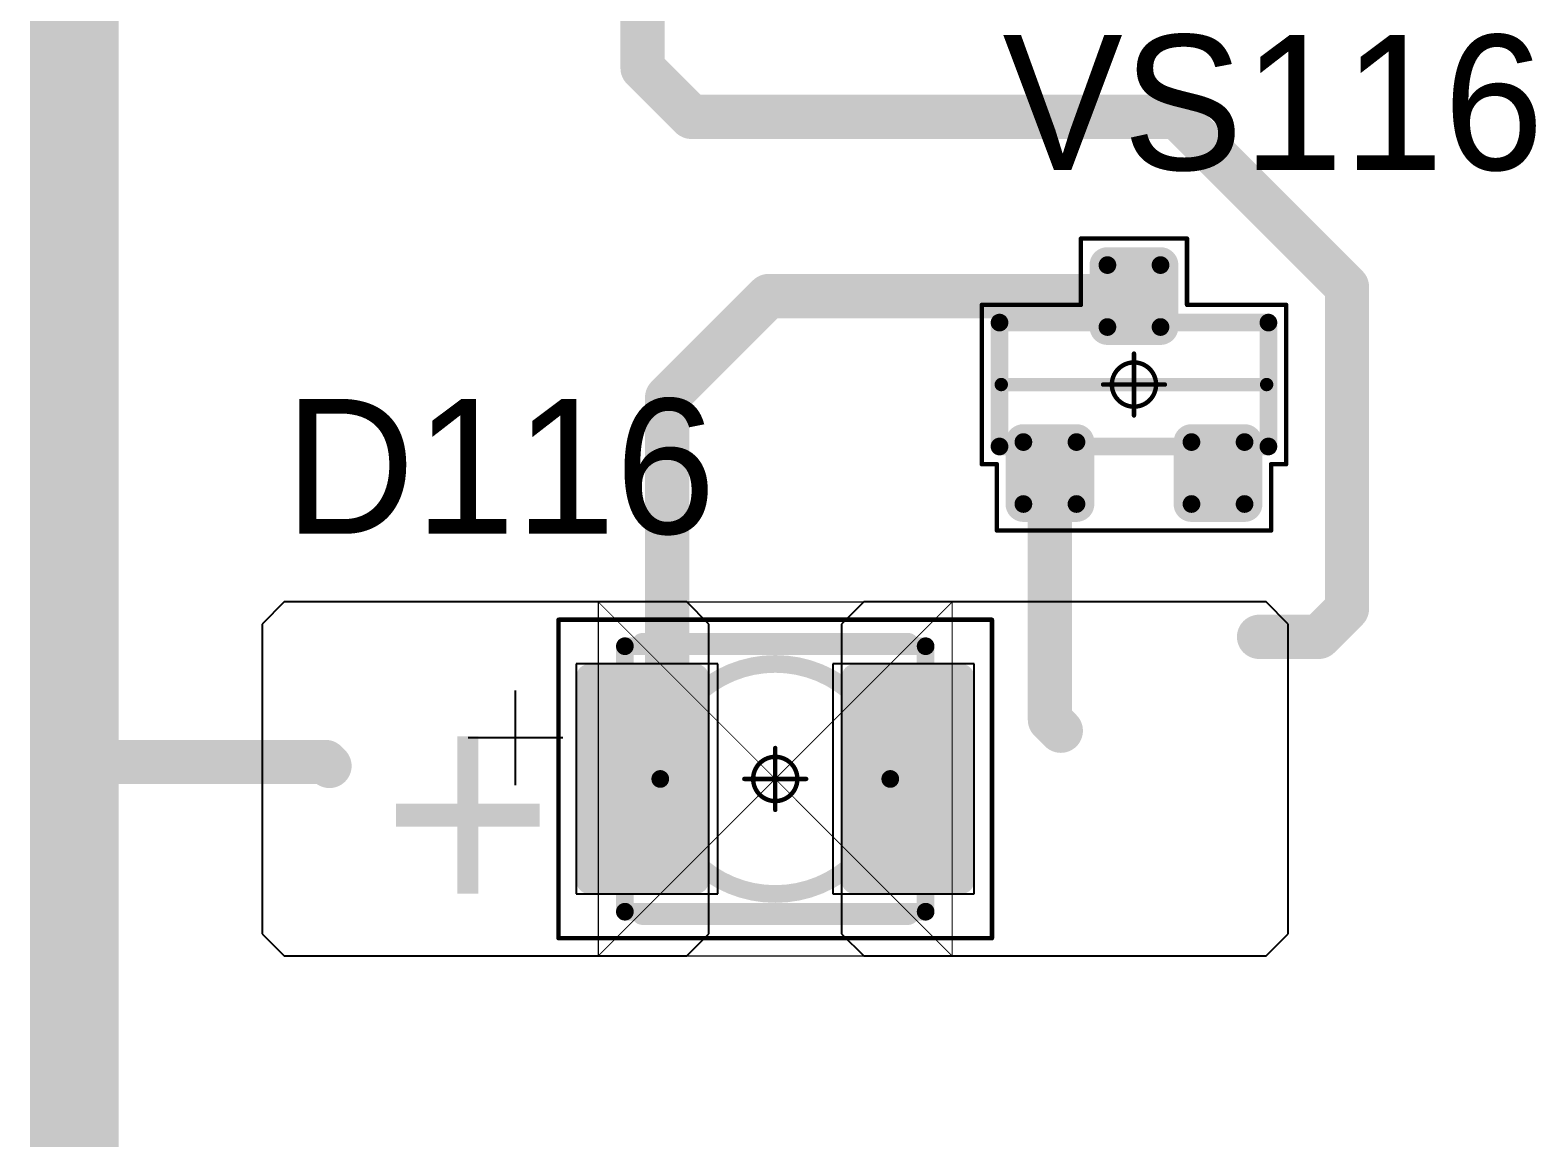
# Model space of a CAD drawing. Header units: millimetres. Extents: x 0 to 1769, y 431 to 1001.
# Drawn here: x 1558.52 to 1575.54, y 558.47 to 570.99 of the extents above; entities that cross this region are included whole.
import ezdxf

# ---------------------------------------------------------------- set-up
doc = ezdxf.new("R2010")
doc.units = ezdxf.units.MM
for name, color, linetype in [('Mechanical13', 56, 'Continuous'), ('Mechanical15', 56, 'Continuous'), ('Mechanical9', 56, 'Continuous'), ('TopLayer', 1, 'Continuous'), ('TopOverlay', 2, 'Continuous'), ('TopPaste', 8, 'Continuous'), ('TopSolder', 216, 'Continuous')]:
    doc.layers.add(name, color=color, linetype=linetype)

# ---------------------------------------------------------------- blocks, each defined once
blk = doc.blocks.new('SOT23_23')
at = {"layer": 'Mechanical13', "const_width": 0.2}
for points in [[(-0.7, 1.52), (-0.7, -1.52)], [(-0.7, 1.52), (0.7, 1.52)], [(0.7, 1.52), (0.7, -1.52)], [(-0.7, -1.52), (0.7, -1.52)]]:
    blk.add_lwpolyline(points, dxfattribs=at)
at = {"layer": 'Mechanical13', "const_width": 0.1}
for points in [[(-0.75, 1.52, 1), (-0.65, 1.52, 1)], [(-0.75, 1.52, 1), (-0.65, 1.52, 1)], [(0.65, 1.52, 1), (0.75, 1.52, 1)], [(0.65, 1.52, 1), (0.75, 1.52, 1)], [(-0.75, -1.52, 1), (-0.65, -1.52, 1)], [(-0.75, -1.52, 1), (-0.65, -1.52, 1)], [(0.65, -1.52, 1), (0.75, -1.52, 1)], [(0.65, -1.52, 1), (0.75, -1.52, 1)]]:
    blk.add_lwpolyline(points, format="xyb", close=True, dxfattribs=at)
at = {"layer": 'Mechanical15', "const_width": 0.05}
for points in [[(-0.9, 1.72), (0.9, 1.72)], [(-0.9, 1.72), (-0.9, 1.55)], [(0.9, 1.72), (0.9, 0.6)], [(-1.65, 1.55), (-0.9, 1.55)], [(-1.65, 1.55), (-1.65, -1.55)], [(0.9, 0.6), (1.65, 0.6)], [(1.65, 0.6), (1.65, -0.6)], [(0, 0.35), (0, -0.35)], [(-0.35, 0), (0.35, 0)], [(0.9, -0.6), (0.9, -1.72)], [(0.9, -0.6), (1.65, -0.6)], [(-1.65, -1.55), (-0.9, -1.55)], [(-0.9, -1.55), (-0.9, -1.72)], [(-0.9, -1.72), (0.9, -1.72)]]:
    blk.add_lwpolyline(points, dxfattribs=at)
at = {"layer": 'Mechanical15'}
for points, const_width in [([(-0.913, 1.72, 1), (-0.888, 1.72, 1)], 0.025), ([(-0.913, 1.72, 1), (-0.888, 1.72, 1)], 0.025), ([(0.888, 1.72, 1), (0.913, 1.72, 1)], 0.025), ([(0.888, 1.72, 1), (0.913, 1.72, 1)], 0.025), ([(-1.662, 1.55, 1), (-1.637, 1.55, 1)], 0.025), ([(-1.662, 1.55, 1), (-1.637, 1.55, 1)], 0.025), ([(-0.913, 1.55, 1), (-0.888, 1.55, 1)], 0.025), ([(-0.913, 1.55, 1), (-0.888, 1.55, 1)], 0.025), ([(0.888, 0.6, 1), (0.913, 0.6, 1)], 0.025), ([(0.888, 0.6, 1), (0.913, 0.6, 1)], 0.025), ([(1.637, 0.6, 1), (1.662, 0.6, 1)], 0.025), ([(1.637, 0.6, 1), (1.662, 0.6, 1)], 0.025), ([(-0.012, 0.35, 1), (0.012, 0.35, 1)], 0.025), ([(0.25, 0, 1), (-0.25, 0, 1)], 0.05), ([(-0.362, 0, 1), (-0.337, 0, 1)], 0.025), ([(-0.262, 0, 1), (-0.238, 0, 1)], 0.025), ([(0.238, 0, 1), (0.262, 0, 1)], 0.025), ([(0.337, 0, 1), (0.362, 0, 1)], 0.025), ([(-0.012, -0.35, 1), (0.012, -0.35, 1)], 0.025), ([(0.888, -0.6, 1), (0.913, -0.6, 1)], 0.025), ([(0.888, -0.6, 1), (0.913, -0.6, 1)], 0.025), ([(1.637, -0.6, 1), (1.662, -0.6, 1)], 0.025), ([(1.637, -0.6, 1), (1.662, -0.6, 1)], 0.025), ([(-1.662, -1.55, 1), (-1.637, -1.55, 1)], 0.025), ([(-1.662, -1.55, 1), (-1.637, -1.55, 1)], 0.025), ([(-0.913, -1.55, 1), (-0.888, -1.55, 1)], 0.025), ([(-0.913, -1.55, 1), (-0.888, -1.55, 1)], 0.025), ([(-0.913, -1.72, 1), (-0.888, -1.72, 1)], 0.025), ([(-0.913, -1.72, 1), (-0.888, -1.72, 1)], 0.025), ([(0.888, -1.72, 1), (0.913, -1.72, 1)], 0.025), ([(0.888, -1.72, 1), (0.913, -1.72, 1)], 0.025)]:
    blk.add_lwpolyline(points, format="xyb", close=True, dxfattribs=dict(at, const_width=const_width))
at = {"layer": 'TopLayer', "const_width": 0.1}
for points in [[(-1.4, 1.25, 1), (-1.3, 1.25, 1)], [(-0.7, 1.25, 1), (-0.6, 1.25, 1)], [(-1.4, 0.65, 1), (-1.3, 0.65, 1)], [(-0.7, 0.65, 1), (-0.6, 0.65, 1)], [(0.6, 0.3, 1), (0.7, 0.3, 1)], [(1.3, 0.3, 1), (1.4, 0.3, 1)], [(0.6, -0.3, 1), (0.7, -0.3, 1)], [(1.3, -0.3, 1), (1.4, -0.3, 1)], [(-1.4, -0.65, 1), (-1.3, -0.65, 1)], [(-0.7, -0.65, 1), (-0.6, -0.65, 1)], [(-1.4, -1.25, 1), (-1.3, -1.25, 1)], [(-0.7, -1.25, 1), (-0.6, -1.25, 1)]]:
    blk.add_lwpolyline(points, format="xyb", close=True, dxfattribs=at)
at = {"layer": 'TopLayer'}
for points in [[(-1.45, 1.25), (-1.45, 0.65), (-0.55, 1.25), (-0.55, 0.65)], [(-1.35, 1.35), (-1.35, 0.55), (-0.65, 1.35), (-0.65, 0.55)], [(0.65, 0.4), (0.65, -0.4), (1.35, 0.4), (1.35, -0.4)], [(0.55, 0.3), (0.55, -0.3), (1.45, 0.3), (1.45, -0.3)], [(-1.45, -0.65), (-1.45, -1.25), (-0.55, -0.65), (-0.55, -1.25)], [(-1.35, -0.55), (-1.35, -1.35), (-0.65, -0.55), (-0.65, -1.35)]]:
    blk.add_solid(points, dxfattribs=at)
at = {"layer": 'TopOverlay', "const_width": 0.15}
blk.add_lwpolyline([(0, 1.5), (0, -1.5)], dxfattribs=at)
at = {"layer": 'TopOverlay', "const_width": 0.075}
for points in [[(-0.038, 1.5, 1), (0.038, 1.5, 1)], [(-0.038, -1.5, 1), (0.038, -1.5, 1)]]:
    blk.add_lwpolyline(points, format="xyb", close=True, dxfattribs=at)
at = {"layer": 'TopPaste', "const_width": 0.075}
for points in [[(-1.387, 1.25, 1), (-1.313, 1.25, 1)], [(-0.687, 1.25, 1), (-0.613, 1.25, 1)], [(-1.387, 0.65, 1), (-1.313, 0.65, 1)], [(-0.687, 0.65, 1), (-0.613, 0.65, 1)], [(0.613, 0.3, 1), (0.687, 0.3, 1)], [(1.313, 0.3, 1), (1.387, 0.3, 1)], [(0.613, -0.3, 1), (0.687, -0.3, 1)], [(1.313, -0.3, 1), (1.387, -0.3, 1)], [(-1.387, -0.65, 1), (-1.313, -0.65, 1)], [(-0.687, -0.65, 1), (-0.613, -0.65, 1)], [(-1.387, -1.25, 1), (-1.313, -1.25, 1)], [(-0.687, -1.25, 1), (-0.613, -1.25, 1)]]:
    blk.add_lwpolyline(points, format="xyb", close=True, dxfattribs=at)
at = {"layer": 'TopPaste'}
for points in [[(-1.425, 1.25), (-1.425, 0.65), (-0.575, 1.25), (-0.575, 0.65)], [(-1.35, 1.325), (-1.35, 0.575), (-0.65, 1.325), (-0.65, 0.575)], [(0.65, 0.375), (0.65, -0.375), (1.35, 0.375), (1.35, -0.375)], [(0.575, 0.3), (0.575, -0.3), (1.425, 0.3), (1.425, -0.3)], [(-1.425, -0.65), (-1.425, -1.25), (-0.575, -0.65), (-0.575, -1.25)], [(-1.35, -0.575), (-1.35, -1.325), (-0.65, -0.575), (-0.65, -1.325)]]:
    blk.add_solid(points, dxfattribs=at)
at = {"layer": 'TopSolder', "const_width": 0.202}
for points in [[(-1.451, 1.25, 1), (-1.249, 1.25, 1)], [(-0.751, 1.25, 1), (-0.549, 1.25, 1)], [(-1.451, 0.65, 1), (-1.249, 0.65, 1)], [(-0.751, 0.65, 1), (-0.549, 0.65, 1)], [(0.549, 0.3, 1), (0.751, 0.3, 1)], [(1.249, 0.3, 1), (1.451, 0.3, 1)], [(0.549, -0.3, 1), (0.751, -0.3, 1)], [(1.249, -0.3, 1), (1.451, -0.3, 1)], [(-1.451, -0.65, 1), (-1.249, -0.65, 1)], [(-0.751, -0.65, 1), (-0.549, -0.65, 1)], [(-1.451, -1.25, 1), (-1.249, -1.25, 1)], [(-0.751, -1.25, 1), (-0.549, -1.25, 1)]]:
    blk.add_lwpolyline(points, format="xyb", close=True, dxfattribs=at)
at = {"layer": 'TopSolder'}
for points in [[(-1.35, 1.452), (-1.35, 0.448), (-0.65, 1.452), (-0.65, 0.448)], [(-1.552, 1.25), (-1.552, 0.65), (-0.448, 1.25), (-0.448, 0.65)], [(0.65, 0.502), (0.65, -0.502), (1.35, 0.502), (1.35, -0.502)], [(0.448, 0.3), (0.448, -0.3), (1.552, 0.3), (1.552, -0.3)], [(-1.35, -0.448), (-1.35, -1.452), (-0.65, -0.448), (-0.65, -1.452)], [(-1.552, -0.65), (-1.552, -1.25), (-0.448, -0.65), (-0.448, -1.25)]]:
    blk.add_solid(points, dxfattribs=at)
blk = doc.blocks.new('T66G_211')
at = {"layer": 'Mechanical13'}
for p, q in [((2.936, 0.071), (2.936, -1)), ((2.4, -0.464), (3.471, -0.464))]:
    blk.add_line(p, q, dxfattribs=at)
at = {"layer": 'Mechanical13', "const_width": 0.2}
for points in [[(1.7, 1.5), (-1.7, 1.5)], [(-1.7, 1.5), (-1.7, -1.5)], [(1.7, 1.5), (1.7, -1.5)], [(1.7, -1.5), (-1.7, -1.5)]]:
    blk.add_lwpolyline(points, dxfattribs=at)
at = {"layer": 'Mechanical13'}
for points, const_width in [([(-1.75, 1.5, 1), (-1.65, 1.5, 1)], 0.1), ([(-1.75, 1.5, 1), (-1.65, 1.5, 1)], 0.1), ([(1.65, 1.5, 1), (1.75, 1.5, 1)], 0.1), ([(1.65, 1.5, 1), (1.75, 1.5, 1)], 0.1), ([(1.3, 0, 1), (-1.3, 0, 1)], 0.2), ([(-1.35, 0, 1), (-1.25, 0, 1)], 0.1), ([(1.25, 0, 1), (1.35, 0, 1)], 0.1), ([(-1.75, -1.5, 1), (-1.65, -1.5, 1)], 0.1), ([(-1.75, -1.5, 1), (-1.65, -1.5, 1)], 0.1), ([(1.65, -1.5, 1), (1.75, -1.5, 1)], 0.1), ([(1.65, -1.5, 1), (1.75, -1.5, 1)], 0.1)]:
    blk.add_lwpolyline(points, format="xyb", close=True, dxfattribs=dict(at, const_width=const_width))
at = {"layer": 'Mechanical15', "const_width": 0.05}
for points in [[(-2.45, 1.8), (-2.45, -1.8)], [(2.45, 1.8), (-2.45, 1.8)], [(2.45, 1.8), (2.45, -1.8)], [(0, 0.35), (0, -0.35)], [(0.35, 0), (-0.35, 0)], [(2.45, -1.8), (-2.45, -1.8)]]:
    blk.add_lwpolyline(points, dxfattribs=at)
at = {"layer": 'Mechanical15'}
for points, const_width in [([(-2.462, 1.8, 1), (-2.438, 1.8, 1)], 0.025), ([(-2.462, 1.8, 1), (-2.438, 1.8, 1)], 0.025), ([(2.438, 1.8, 1), (2.462, 1.8, 1)], 0.025), ([(2.438, 1.8, 1), (2.462, 1.8, 1)], 0.025), ([(-0.012, 0.35, 1), (0.012, 0.35, 1)], 0.025), ([(0.25, 0, 1), (-0.25, 0, 1)], 0.05), ([(-0.362, 0, 1), (-0.337, 0, 1)], 0.025), ([(-0.262, 0, 1), (-0.238, 0, 1)], 0.025), ([(0.238, 0, 1), (0.262, 0, 1)], 0.025), ([(0.337, 0, 1), (0.362, 0, 1)], 0.025), ([(-0.012, -0.35, 1), (0.012, -0.35, 1)], 0.025), ([(-2.462, -1.8, 1), (-2.438, -1.8, 1)], 0.025), ([(-2.462, -1.8, 1), (-2.438, -1.8, 1)], 0.025), ([(2.438, -1.8, 1), (2.462, -1.8, 1)], 0.025), ([(2.438, -1.8, 1), (2.462, -1.8, 1)], 0.025)]:
    blk.add_lwpolyline(points, format="xyb", close=True, dxfattribs=dict(at, const_width=const_width))
at = {"layer": 'TopLayer'}
for p, q in [((-5.55, 2), (-5.8, 1.75)), ((-1, 2), (-5.55, 2)), ((-0.75, 1.75), (-1, 2)), ((1, 2), (0.75, 1.75)), ((5.55, 2), (1, 2)), ((5.8, 1.75), (5.55, 2)), ((-5.8, 1.75), (-5.8, -1.75)), ((-0.75, -1.75), (-0.75, 1.75)), ((0.75, 1.75), (0.75, -1.75)), ((5.8, -1.75), (5.8, 1.75)), ((-5.8, -1.75), (-5.55, -2)), ((-1, -2), (-0.75, -1.75)), ((0.75, -1.75), (1, -2)), ((5.55, -2), (5.8, -1.75)), ((-5.55, -2), (-1, -2)), ((1, -2), (5.55, -2))]:
    blk.add_line(p, q, dxfattribs=at)
at = {"layer": 'TopLayer', "const_width": 0.15}
for points in [[(-2.175, 1.15, 1), (-2.025, 1.15, 1)], [(-0.975, 1.15, 1), (-0.825, 1.15, 1)], [(0.825, 1.15, 1), (0.975, 1.15, 1)], [(2.025, 1.15, 1), (2.175, 1.15, 1)], [(-2.175, -1.15, 1), (-2.025, -1.15, 1)], [(-0.975, -1.15, 1), (-0.825, -1.15, 1)], [(0.825, -1.15, 1), (0.975, -1.15, 1)], [(2.025, -1.15, 1), (2.175, -1.15, 1)]]:
    blk.add_lwpolyline(points, format="xyb", close=True, dxfattribs=at)
at = {"layer": 'TopLayer'}
for points in [[(-0.9, 1.3), (-2.1, 1.3), (-0.9, -1.3), (-2.1, -1.3)], [(2.1, 1.3), (0.9, 1.3), (2.1, -1.3), (0.9, -1.3)], [(-0.75, 1.15), (-2.25, 1.15), (-0.75, -1.15), (-2.25, -1.15)], [(2.25, 1.15), (0.75, 1.15), (2.25, -1.15), (0.75, -1.15)]]:
    blk.add_solid(points, dxfattribs=at)
at = {"layer": 'TopOverlay', "const_width": 0.25}
for points in [[(1.5, 1.525), (-1.5, 1.525)], [(1.5, -1.525), (-1.5, -1.525)]]:
    blk.add_lwpolyline(points, dxfattribs=at)
at = {"layer": 'TopOverlay', "const_width": 0.125}
for points in [[(-1.562, 1.525, 1), (-1.438, 1.525, 1)], [(1.438, 1.525, 1), (1.562, 1.525, 1)], [(-1.562, -1.525, 1), (-1.438, -1.525, 1)], [(1.438, -1.525, 1), (1.562, -1.525, 1)]]:
    blk.add_lwpolyline(points, format="xyb", close=True, dxfattribs=at)
at = {"layer": 'TopPaste', "const_width": 0.125}
for points in [[(-2.163, 1.15, 1), (-2.038, 1.15, 1)], [(-0.963, 1.15, 1), (-0.838, 1.15, 1)], [(0.838, 1.15, 1), (0.963, 1.15, 1)], [(2.038, 1.15, 1), (2.163, 1.15, 1)], [(-2.163, -1.15, 1), (-2.038, -1.15, 1)], [(-0.963, -1.15, 1), (-0.838, -1.15, 1)], [(0.838, -1.15, 1), (0.963, -1.15, 1)], [(2.038, -1.15, 1), (2.163, -1.15, 1)]]:
    blk.add_lwpolyline(points, format="xyb", close=True, dxfattribs=at)
at = {"layer": 'TopPaste'}
for points in [[(-0.9, 1.275), (-2.1, 1.275), (-0.9, -1.275), (-2.1, -1.275)], [(2.1, 1.275), (0.9, 1.275), (2.1, -1.275), (0.9, -1.275)], [(-0.775, 1.15), (-2.225, 1.15), (-0.775, -1.15), (-2.225, -1.15)], [(2.225, 1.15), (0.775, 1.15), (2.225, -1.15), (0.775, -1.15)]]:
    blk.add_solid(points, dxfattribs=at)
at = {"layer": 'TopSolder'}
for p, q in [((-2.25, 1.3), (-2.25, -1.3)), ((-0.65, 1.3), (-2.25, 1.3)), ((-0.65, -1.3), (-0.65, 1.3)), ((0.65, 1.3), (0.65, -1.3)), ((2.25, 1.3), (0.65, 1.3)), ((2.25, -1.3), (2.25, 1.3)), ((-2.25, -1.3), (-0.65, -1.3)), ((0.65, -1.3), (2.25, -1.3))]:
    blk.add_line(p, q, dxfattribs=at)
at = {"layer": 'TopOverlay'}
blk.add_text('+', height=2.5, dxfattribs=at).set_placement((2.5, -0.8))

msp = doc.modelspace()

# ---------------------------------------------------------------- linework, layer by layer
at = {"layer": 'Mechanical9'}
for points, const_width in [([(1564.94, 560.527), (1564.94, 564.527)], 0.0127), ([(1564.94, 564.527), (1568.94, 564.527)], 0.0127), ([(1564.94, 564.527), (1568.94, 560.527)], 0.01), ([(1564.94, 560.527), (1568.94, 564.527)], 0.01), ([(1568.94, 560.527), (1568.94, 564.527)], 0.0127), ([(1564.94, 560.527), (1568.94, 560.527)], 0.0127)]:
    msp.add_lwpolyline(points, dxfattribs=dict(at, const_width=const_width))
for points, const_width in [([(1564.937, 564.527, 1), (1564.943, 564.527, 1)], 0.00635), ([(1564.937, 564.527, 1), (1564.943, 564.527, 1)], 0.00635), ([(1564.938, 564.527, 1), (1564.943, 564.527, 1)], 0.005), ([(1568.937, 564.527, 1), (1568.943, 564.527, 1)], 0.00635), ([(1568.937, 564.527, 1), (1568.943, 564.527, 1)], 0.00635), ([(1568.938, 564.527, 1), (1568.943, 564.527, 1)], 0.005), ([(1564.937, 560.527, 1), (1564.943, 560.527, 1)], 0.00635), ([(1564.937, 560.527, 1), (1564.943, 560.527, 1)], 0.00635), ([(1564.938, 560.527, 1), (1564.943, 560.527, 1)], 0.005), ([(1568.937, 560.527, 1), (1568.943, 560.527, 1)], 0.00635), ([(1568.937, 560.527, 1), (1568.943, 560.527, 1)], 0.00635), ([(1568.938, 560.527, 1), (1568.943, 560.527, 1)], 0.005)]:
    msp.add_lwpolyline(points, format="xyb", close=True, dxfattribs=dict(at, const_width=const_width))
at = {"layer": 'TopLayer'}
for points, const_width in [([(1559.017, 562.719), (1559.017, 592.994)], 1), ([(1565.44, 570.559), (1565.44, 573.028)], 0.5), ([(1565.44, 570.559), (1565.991, 570.009)], 0.5), ([(1565.991, 570.009), (1571.482, 570.009)], 0.5), ([(1571.482, 570.009), (1573.403, 568.088)], 0.5), ([(1565.718, 566.839), (1566.864, 567.984)], 0.5), ([(1566.864, 567.984), (1570.995, 567.984)], 0.5), ([(1573.403, 564.45), (1573.403, 568.088)], 0.5), ([(1565.718, 562.77), (1565.718, 566.839)], 0.5), ([(1570.045, 563.195), (1570.045, 565.984)], 0.5), ([(1573.086, 564.133), (1573.403, 564.45)], 0.5), ([(1572.409, 564.133), (1573.086, 564.133)], 0.5), ([(1570.045, 563.195), (1570.168, 563.072)], 0.5), ([(1559.017, 530.785), (1559.017, 562.719)], 1), ([(1559.017, 562.719), (1561.856, 562.719)], 0.5), ([(1561.856, 562.719), (1561.901, 562.674)], 0.5)]:
    msp.add_lwpolyline(points, dxfattribs=dict(at, const_width=const_width))
for points, const_width in [([(1565.315, 570.559, 1), (1565.565, 570.559, 1)], 0.25), ([(1565.315, 570.559, 1), (1565.565, 570.559, 1)], 0.25), ([(1565.866, 570.009, 1), (1566.116, 570.009, 1)], 0.25), ([(1565.866, 570.009, 1), (1566.116, 570.009, 1)], 0.25), ([(1571.357, 570.009, 1), (1571.607, 570.009, 1)], 0.25), ([(1571.357, 570.009, 1), (1571.607, 570.009, 1)], 0.25), ([(1566.739, 567.984, 1), (1566.989, 567.984, 1)], 0.25), ([(1566.739, 567.984, 1), (1566.989, 567.984, 1)], 0.25), ([(1570.87, 567.984, 1), (1571.12, 567.984, 1)], 0.25), ([(1573.278, 568.088, 1), (1573.528, 568.088, 1)], 0.25), ([(1573.278, 568.088, 1), (1573.528, 568.088, 1)], 0.25), ([(1565.593, 566.839, 1), (1565.843, 566.839, 1)], 0.25), ([(1565.593, 566.839, 1), (1565.843, 566.839, 1)], 0.25), ([(1569.92, 565.984, 1), (1570.17, 565.984, 1)], 0.25), ([(1573.278, 564.45, 1), (1573.528, 564.45, 1)], 0.25), ([(1573.278, 564.45, 1), (1573.528, 564.45, 1)], 0.25), ([(1572.284, 564.133, 1), (1572.534, 564.133, 1)], 0.25), ([(1572.961, 564.133, 1), (1573.211, 564.133, 1)], 0.25), ([(1572.961, 564.133, 1), (1573.211, 564.133, 1)], 0.25), ([(1569.92, 563.195, 1), (1570.17, 563.195, 1)], 0.25), ([(1569.92, 563.195, 1), (1570.17, 563.195, 1)], 0.25), ([(1570.043, 563.072, 1), (1570.293, 563.072, 1)], 0.25), ([(1558.767, 562.719, 1), (1559.267, 562.719, 1)], 0.5), ([(1558.767, 562.719, 1), (1559.267, 562.719, 1)], 0.5), ([(1558.892, 562.719, 1), (1559.142, 562.719, 1)], 0.25), ([(1561.731, 562.719, 1), (1561.981, 562.719, 1)], 0.25), ([(1561.731, 562.719, 1), (1561.981, 562.719, 1)], 0.25), ([(1561.776, 562.674, 1), (1562.026, 562.674, 1)], 0.25), ([(1565.593, 562.77, 1), (1565.843, 562.77, 1)], 0.25)]:
    msp.add_lwpolyline(points, format="xyb", close=True, dxfattribs=dict(at, const_width=const_width))

# ---------------------------------------------------------------- block references
for name, p, rotation in [('SOT23_23', (1570.995, 566.984), 90), ('T66G_211', (1566.94, 562.527), 180)]:
    msp.add_blockref(name, p, dxfattribs=dict(rotation=rotation))

# ---------------------------------------------------------------- texts
at = {"layer": 'TopOverlay'}
for s, p in [('VS116', (1569.509, 569.41)), ('D116', (1561.394, 565.298))]:
    msp.add_text(s, height=1.524, dxfattribs=at).set_placement(p)

doc.saveas('drawing.dxf')
